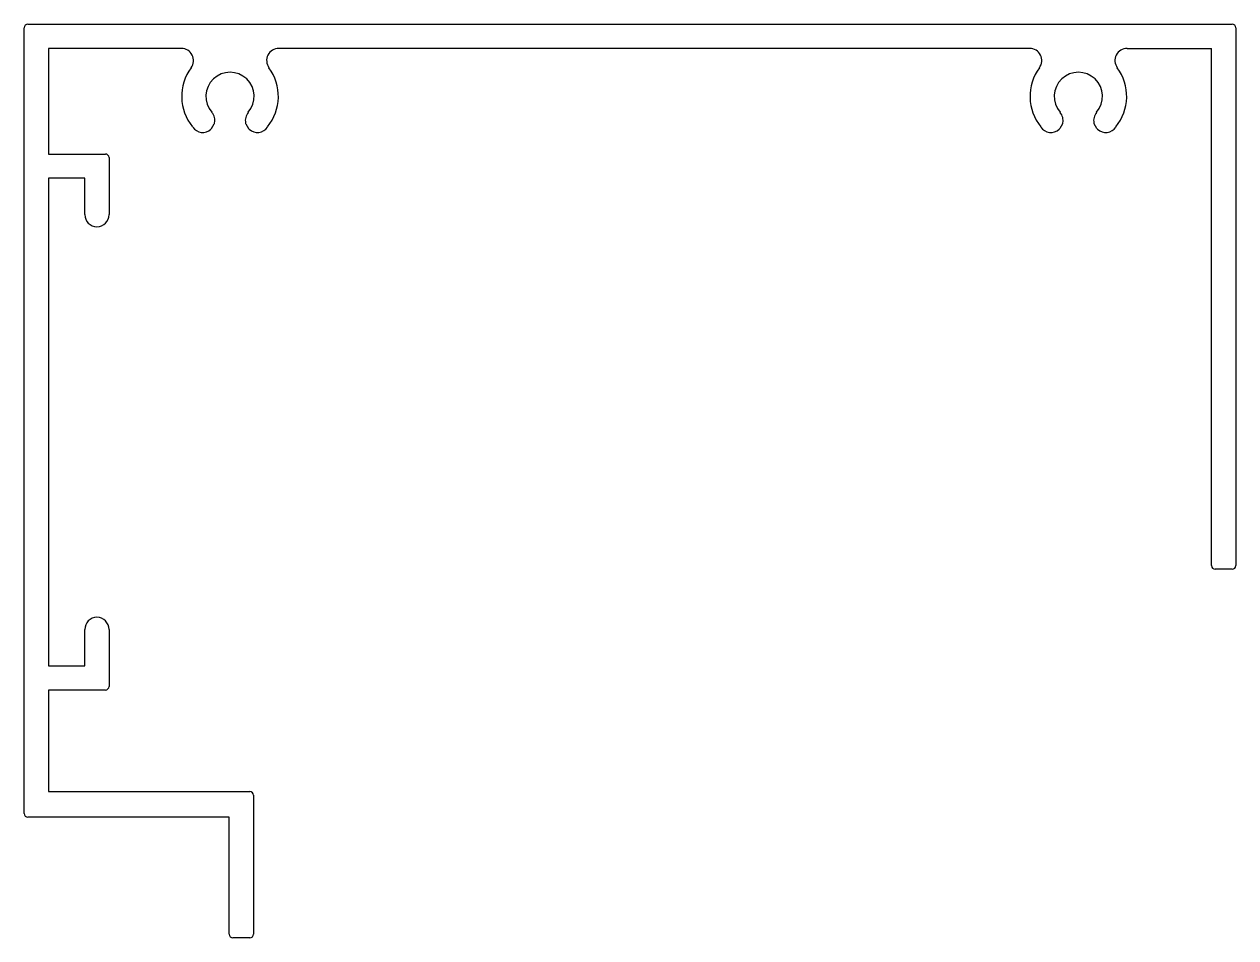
# Model space of a CAD drawing. Extents: x 1165 to 1265, y 965 to 1041.
import ezdxf

# ---------------------------------------------------------------- set-up
doc = ezdxf.new("R2010")
doc.units = 0
doc.layers.get('0').update_dxf_attribs({"linetype": 'CONTINUOUS'})

msp = doc.modelspace()

# ---------------------------------------------------------------- linework, layer by layer
for p, q in [((1164.9, 975.62), (1164.9, 1040.49)), ((1165.2, 1040.79), (1264.6, 1040.79)), ((1264.9, 1040.49), (1264.9, 996.09)), ((1166.9, 1038.79), (1166.9, 1030.07)), ((1177.87, 1038.79), (1166.9, 1038.79)), ((1247.89, 1038.79), (1185.91, 1038.79)), ((1255.93, 1038.79), (1262.9, 1038.79)), ((1262.9, 996.09), (1262.9, 1038.79)), ((1180.36, 1032.17), (1180.59, 1032.57)), ((1183.2, 1032.57), (1183.42, 1032.17)), ((1250.61, 1032.57), (1250.38, 1032.17)), ((1253.44, 1032.17), (1253.21, 1032.57)), ((1166.9, 1030.07), (1171.6, 1030.07)), ((1171.9, 1029.77), (1171.9, 1025.07)), ((1166.9, 1028.07), (1166.9, 987.82)), ((1169.9, 1028.07), (1166.9, 1028.07)), ((1169.9, 1025.07), (1169.9, 1028.07)), ((1264.6, 995.79), (1263.2, 995.79)), ((1169.9, 987.82), (1169.9, 990.82)), ((1171.9, 990.82), (1171.9, 986.12)), ((1166.9, 987.82), (1169.9, 987.82)), ((1166.9, 985.82), (1166.9, 977.43)), ((1171.6, 985.82), (1166.9, 985.82)), ((1166.9, 977.43), (1183.52, 977.43)), ((1183.82, 977.13), (1183.82, 965.66)), ((1181.82, 975.32), (1165.2, 975.32)), ((1181.82, 965.66), (1181.82, 975.32)), ((1183.52, 965.36), (1182.12, 965.36))]:
    msp.add_line(p, q)
for centre, radius, start, end in [((1165.2, 1040.49), 0.3, 90, 180), ((1264.6, 1040.49), 0.3, 0, 90), ((1177.87, 1037.79), 1, 323.6259, 90), ((1185.91, 1037.79), 1, 90, 216.3741), ((1247.89, 1037.79), 1, 323.6259, 90), ((1255.93, 1037.79), 1, 90, 216.3741), ((1181.89, 1034.83), 3.99, 143.6259, 219.2043), ((1181.89, 1034.83), 3.99, 320.7957, 36.3741), ((1251.91, 1034.83), 3.99, 143.6259, 219.2043), ((1251.91, 1034.83), 3.99, 320.7957, 36.3741), ((1181.89, 1034.83), 1.99, 318.8604, 221.1396), ((1251.91, 1034.83), 1.99, 318.8604, 221.1396), ((1179.64, 1032.85), 1, 347.6376, 41.1396), ((1184.15, 1032.85), 1, 138.8604, 192.4012), ((1249.65, 1032.85), 1, 347.5988, 41.1396), ((1254.17, 1032.85), 1, 138.8604, 192.3624), ((1179.64, 1032.85), 1, 213.4188, 312.3624), ((1180.15, 1032.3), 0.25, 312.3624, 330), ((1180.37, 1032.69), 0.25, 330, 347.6376), ((1183.41, 1032.69), 0.25, 192.4012, 210), ((1183.64, 1032.3), 0.25, 210, 227.5988), ((1184.15, 1032.85), 1, 227.5988, 326.5812), ((1249.65, 1032.85), 1, 213.4188, 312.4012), ((1250.16, 1032.3), 0.25, 312.4012, 330), ((1250.39, 1032.69), 0.25, 330, 347.5988), ((1253.43, 1032.69), 0.25, 192.3624, 210), ((1253.66, 1032.3), 0.25, 210, 227.6376), ((1254.17, 1032.85), 1, 227.6376, 326.5812), ((1171.6, 1029.77), 0.3, 0, 90), ((1170.9, 1025.07), 1, 180, 0), ((1263.2, 996.09), 0.3, 180, 270), ((1264.6, 996.09), 0.3, 270, 0), ((1170.9, 990.82), 1, 0, 180), ((1171.6, 986.12), 0.3, 270, 0), ((1183.52, 977.13), 0.3, 0, 90), ((1165.2, 975.62), 0.3, 180, 270), ((1182.12, 965.66), 0.3, 180, 270), ((1183.52, 965.66), 0.3, 270, 0)]:
    msp.add_arc(centre, radius, start, end)

doc.saveas('drawing.dxf')
